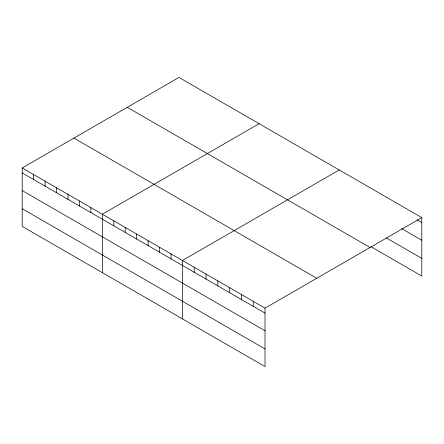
<?xml version="1.0" encoding="UTF-8"?>
<svg xmlns="http://www.w3.org/2000/svg" width="444" height="444" viewBox="0 0 444 444"><rect width="100%" height="100%" fill="white"/><g stroke="black" fill="none" stroke-linecap="round" stroke-linejoin="round"><path stroke-width="0.67" d="M22.2 167.96L265.007 308.147L265.007 366.561L22.2 226.379L22.2 167.96L178.993 77.439L421.8 217.621L421.8 276.04L371.09 246.759M259.118 123.698L102.325 214.224L102.325 272.638M339.244 169.958L182.451 260.484L182.451 318.897M265.007 308.147L421.8 217.621M417.083 219.869L421.8 222.594M401.753 228.654L421.8 240.232M386.419 237.973L421.8 258.402M127.25 107.309L370.057 247.491M73.943 138.09L316.75 278.271M22.2 172.932L265.007 313.114M22.2 190.57L265.007 330.752M22.2 208.741L265.007 348.923M253.213 301.337L253.213 306.31M241.419 294.527L241.419 299.5M229.626 287.718L229.626 292.69M217.832 280.908L217.832 285.881M206.038 274.098L206.038 279.071M194.244 267.294L194.244 272.261M171.007 253.874L171.007 258.846M159.557 247.264L159.557 252.236M148.113 240.659L148.113 245.626M136.663 234.049L136.663 239.022M125.219 227.439L125.219 232.412M113.775 220.829L113.775 225.802M90.881 207.614L90.881 212.587M79.432 201.004L79.432 205.977M67.988 194.394L67.988 199.367M56.538 187.79L56.538 192.763M45.094 181.18L45.094 186.153M33.644 174.57L33.644 179.543"/></g></svg>
